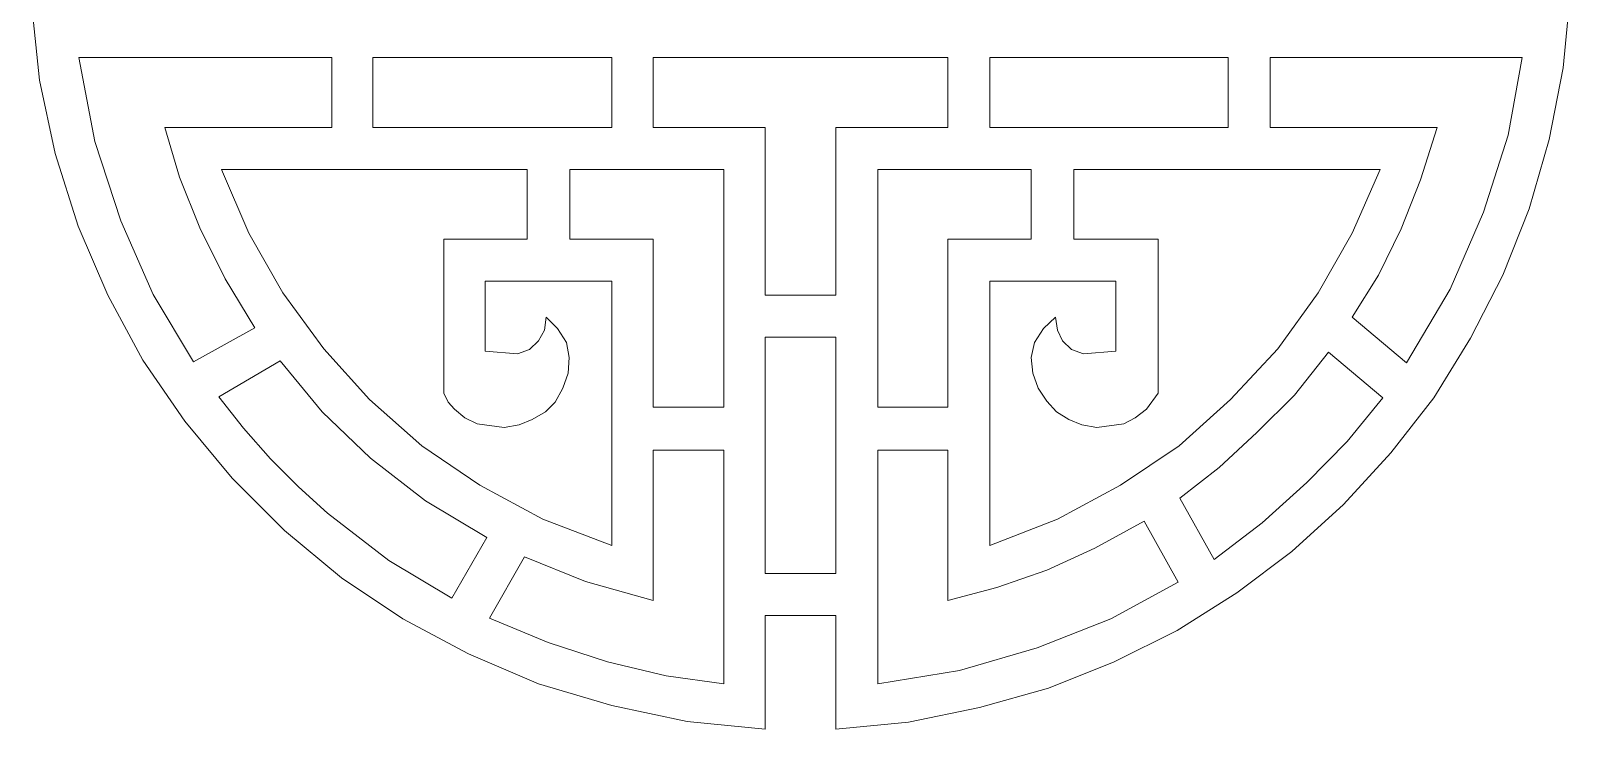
# Model space of a CAD drawing. Header units: centimetres. Extents: x -7.6 to 5.9, y -13.2 to 14.3.
# Drawn here: x -7.57 to 5.85, y 0.82 to 6.92 of the extents above; entities that cross this region are included whole.
import ezdxf

# ---------------------------------------------------------------- set-up
doc = ezdxf.new("R2010")
doc.units = ezdxf.units.CM
doc.header["$MEASUREMENT"] = 0

msp = doc.modelspace()

# ---------------------------------------------------------------- linework, layer by layer
at = {"lineweight": 9}
for points, knots in [([(-0.55022, 14.25772), (-0.55022, 14.25772), (0.12909, 14.19665), (0.12909, 14.19665), (0.12909, 14.19665), (0.12909, 14.19665), (0.79314, 14.0669), (0.79314, 14.0669), (0.79314, 14.0669), (0.79314, 14.0669), (1.42666, 13.86085), (1.42666, 13.86085), (1.42666, 13.86085), (1.42666, 13.86085), (2.03728, 13.61659), (2.03728, 13.61659), (2.03728, 13.61659), (2.03728, 13.61659), (2.60974, 13.30363), (2.60974, 13.30363), (2.60974, 13.30363), (2.60974, 13.30363), (3.14403, 12.93729), (3.14403, 12.93729), (3.14403, 12.93729), (3.14403, 12.93729), (3.64016, 12.52512), (3.64016, 12.52512), (3.64016, 12.52512), (3.64016, 12.52512), (4.09813, 12.06712), (4.09813, 12.06712), (4.09813, 12.06712), (4.09813, 12.06712), (4.51029, 11.57102), (4.51029, 11.57102), (4.51029, 11.57102), (4.51029, 11.57102), (4.87666, 11.0367), (4.87666, 11.0367), (4.87666, 11.0367), (4.87666, 11.0367), (5.18961, 10.47188), (5.18961, 10.47188), (5.18961, 10.47188), (5.18961, 10.47188), (5.44149, 9.87655), (5.44149, 9.87655), (5.44149, 9.87655), (5.44149, 9.87655), (5.63994, 9.25063), (5.63994, 9.25063), (5.63994, 9.25063), (5.63994, 9.25063), (5.77733, 8.59421), (5.77733, 8.59421), (5.77733, 8.59421), (5.77733, 8.59421), (5.84602, 7.93016), (5.84602, 7.93016), (5.84602, 7.93016), (5.84602, 7.93016), (5.85366, 7.23558), (5.85366, 7.23558), (5.85366, 7.23558), (5.85366, 7.23558), (5.7926, 6.59443), (5.7926, 6.59443), (5.7926, 6.59443), (5.7926, 6.59443), (5.67047, 5.96858), (5.67047, 5.96858), (5.67047, 5.96858), (5.67047, 5.96858), (5.49492, 5.36556), (5.49492, 5.36556), (5.49492, 5.36556), (5.49492, 5.36556), (5.26594, 4.7855), (5.26594, 4.7855), (5.26594, 4.7855), (5.26594, 4.7855), (4.98352, 4.23591), (4.98352, 4.23591), (4.98352, 4.23591), (4.98352, 4.23591), (4.66295, 3.71691), (4.66295, 3.71691), (4.66295, 3.71691), (4.66295, 3.71691), (4.28894, 3.23602), (4.28894, 3.23602), (4.28894, 3.23602), (4.28894, 3.23602), (3.87677, 2.78572), (3.87677, 2.78572), (3.87677, 2.78572), (3.87677, 2.78572), (3.42644, 2.37352), (3.42644, 2.37352), (3.42644, 2.37352), (3.42644, 2.37352), (2.94558, 2.01478), (2.94558, 2.01478), (2.94558, 2.01478), (2.94558, 2.01478), (2.42655, 1.68657), (2.42655, 1.68657), (2.42655, 1.68657), (2.42655, 1.68657), (1.87699, 1.41179), (1.87699, 1.41179), (1.87699, 1.41179), (1.87699, 1.41179), (1.30453, 1.18281), (1.30453, 1.18281), (1.30453, 1.18281), (1.30453, 1.18281), (0.70155, 1.01489), (0.70155, 1.01489), (0.70155, 1.01489), (0.70155, 1.01489), (0.08329, 0.88513), (0.08329, 0.88513), (0.08329, 0.88513), (0.08329, 0.88513), (-0.55022, 0.82407), (-0.55022, 0.82407), (-0.55022, 0.82407), (-0.55022, 0.82407), (-0.55022, 1.81633), (-0.55022, 1.81633), (-0.55022, 1.81633), (-0.55022, 1.81633), (-1.16848, 1.81633), (-1.16848, 1.81633), (-1.16848, 1.81633), (-1.16848, 1.81633), (-1.16848, 0.82407), (-1.16848, 0.82407), (-1.16848, 0.82407), (-1.16848, 0.82407), (-1.84779, 0.89277), (-1.84779, 0.89277), (-1.84779, 0.89277), (-1.84779, 0.89277), (-2.50421, 1.03015), (-2.50421, 1.03015), (-2.50421, 1.03015), (-2.50421, 1.03015), (-3.14536, 1.22097), (-3.14536, 1.22097), (-3.14536, 1.22097), (-3.14536, 1.22097), (-3.75598, 1.48048), (-3.75598, 1.48048), (-3.75598, 1.48048), (-3.75598, 1.48048), (-4.32844, 1.78579), (-4.32844, 1.78579), (-4.32844, 1.78579), (-4.32844, 1.78579), (-4.86273, 2.14453), (-4.86273, 2.14453), (-4.86273, 2.14453), (-4.86273, 2.14453), (-5.35886, 2.55671), (-5.35886, 2.55671), (-5.35886, 2.55671), (-5.35886, 2.55671), (-5.81683, 3.01467), (-5.81683, 3.01467), (-5.81683, 3.01467), (-5.81683, 3.01467), (-6.22899, 3.5108), (-6.22899, 3.5108), (-6.22899, 3.5108), (-6.22899, 3.5108), (-6.59537, 4.04509), (-6.59537, 4.04509), (-6.59537, 4.04509), (-6.59537, 4.04509), (-6.90068, 4.60995), (-6.90068, 4.60995), (-6.90068, 4.60995), (-6.90068, 4.60995), (-7.16019, 5.21294), (-7.16019, 5.21294), (-7.16019, 5.21294), (-7.16019, 5.21294), (-7.35864, 5.84645), (-7.35864, 5.84645), (-7.35864, 5.84645), (-7.35864, 5.84645), (-7.49603, 6.48758), (-7.49603, 6.48758), (-7.49603, 6.48758), (-7.49603, 6.48758), (-7.56473, 7.15926), (-7.56473, 7.15926), (-7.56473, 7.15926), (-7.56473, 7.15926), (-7.57236, 7.85384), (-7.57236, 7.85384), (-7.57236, 7.85384), (-7.57236, 7.85384), (-7.5113, 8.49502), (-7.5113, 8.49502), (-7.5113, 8.49502), (-7.5113, 8.49502), (-7.38154, 9.11324), (-7.38154, 9.11324), (-7.38154, 9.11324), (-7.38154, 9.11324), (-7.21362, 9.72389), (-7.21362, 9.72389), (-7.21362, 9.72389), (-7.21362, 9.72389), (-6.98464, 10.29632), (-6.98464, 10.29632), (-6.98464, 10.29632), (-6.98464, 10.29632), (-6.70222, 10.84591), (-6.70222, 10.84591), (-6.70222, 10.84591), (-6.70222, 10.84591), (-6.37402, 11.3649), (-6.37402, 11.3649), (-6.37402, 11.3649), (-6.37402, 11.3649), (-6.01528, 11.8458), (-6.01528, 11.8458), (-6.01528, 11.8458), (-6.01528, 11.8458), (-5.59547, 12.29613), (-5.59547, 12.29613), (-5.59547, 12.29613), (-5.59547, 12.29613), (-5.14514, 12.7083), (-5.14514, 12.7083), (-5.14514, 12.7083), (-5.14514, 12.7083), (-4.66428, 13.06701), (-4.66428, 13.06701), (-4.66428, 13.06701), (-4.66428, 13.06701), (-4.14525, 13.39521), (-4.14525, 13.39521), (-4.14525, 13.39521), (-4.14525, 13.39521), (-3.59569, 13.67766), (-3.59569, 13.67766), (-3.59569, 13.67766), (-3.59569, 13.67766), (-3.0156, 13.89898), (-3.0156, 13.89898), (-3.0156, 13.89898), (-3.0156, 13.89898), (-2.42025, 14.08216), (-2.42025, 14.08216), (-2.42025, 14.08216), (-2.42025, 14.08216), (-1.80199, 14.19665), (-1.80199, 14.19665), (-1.80199, 14.19665), (-1.80199, 14.19665), (-1.16848, 14.25772), (-1.16848, 14.25772), (-1.16848, 14.25772), (-1.16848, 14.25772), (-1.16848, 13.26549), (-1.16848, 13.26549), (-1.16848, 13.26549), (-1.16848, 13.26549), (-0.55022, 13.26549), (-0.55022, 13.26549), (-0.55022, 13.26549), (-0.55022, 13.26549), (-0.55022, 14.25772), (-0.55022, 14.25772)], [0, 0, 0, 0, 0.01408451, 0.01408451, 0.01408451, 0.01408451, 0.02816901, 0.02816901, 0.02816901, 0.02816901, 0.04225352, 0.04225352, 0.04225352, 0.04225352, 0.05633803, 0.05633803, 0.05633803, 0.05633803, 0.07042254, 0.07042254, 0.07042254, 0.07042254, 0.08450704, 0.08450704, 0.08450704, 0.08450704, 0.09859155, 0.09859155, 0.09859155, 0.09859155, 0.11267606, 0.11267606, 0.11267606, 0.11267606, 0.12676056, 0.12676056, 0.12676056, 0.12676056, 0.14084507, 0.14084507, 0.14084507, 0.14084507, 0.15492958, 0.15492958, 0.15492958, 0.15492958, 0.16901408, 0.16901408, 0.16901408, 0.16901408, 0.18309859, 0.18309859, 0.18309859, 0.18309859, 0.1971831, 0.1971831, 0.1971831, 0.1971831, 0.21126761, 0.21126761, 0.21126761, 0.21126761, 0.22535211, 0.22535211, 0.22535211, 0.22535211, 0.23943662, 0.23943662, 0.23943662, 0.23943662, 0.25352113, 0.25352113, 0.25352113, 0.25352113, 0.26760563, 0.26760563, 0.26760563, 0.26760563, 0.28169014, 0.28169014, 0.28169014, 0.28169014, 0.29577465, 0.29577465, 0.29577465, 0.29577465, 0.30985915, 0.30985915, 0.30985915, 0.30985915, 0.32394366, 0.32394366, 0.32394366, 0.32394366, 0.33802817, 0.33802817, 0.33802817, 0.33802817, 0.35211268, 0.35211268, 0.35211268, 0.35211268, 0.36619718, 0.36619718, 0.36619718, 0.36619718, 0.38028169, 0.38028169, 0.38028169, 0.38028169, 0.3943662, 0.3943662, 0.3943662, 0.3943662, 0.4084507, 0.4084507, 0.4084507, 0.4084507, 0.42253521, 0.42253521, 0.42253521, 0.42253521, 0.43661972, 0.43661972, 0.43661972, 0.43661972, 0.45070423, 0.45070423, 0.45070423, 0.45070423, 0.46478873, 0.46478873, 0.46478873, 0.46478873, 0.47887324, 0.47887324, 0.47887324, 0.47887324, 0.49295775, 0.49295775, 0.49295775, 0.49295775, 0.50704225, 0.50704225, 0.50704225, 0.50704225, 0.52112676, 0.52112676, 0.52112676, 0.52112676, 0.53521127, 0.53521127, 0.53521127, 0.53521127, 0.54929577, 0.54929577, 0.54929577, 0.54929577, 0.56338028, 0.56338028, 0.56338028, 0.56338028, 0.57746479, 0.57746479, 0.57746479, 0.57746479, 0.5915493, 0.5915493, 0.5915493, 0.5915493, 0.6056338, 0.6056338, 0.6056338, 0.6056338, 0.61971831, 0.61971831, 0.61971831, 0.61971831, 0.63380282, 0.63380282, 0.63380282, 0.63380282, 0.64788732, 0.64788732, 0.64788732, 0.64788732, 0.66197183, 0.66197183, 0.66197183, 0.66197183, 0.67605634, 0.67605634, 0.67605634, 0.67605634, 0.69014085, 0.69014085, 0.69014085, 0.69014085, 0.70422535, 0.70422535, 0.70422535, 0.70422535, 0.71830986, 0.71830986, 0.71830986, 0.71830986, 0.73239437, 0.73239437, 0.73239437, 0.73239437, 0.74647887, 0.74647887, 0.74647887, 0.74647887, 0.76056338, 0.76056338, 0.76056338, 0.76056338, 0.77464789, 0.77464789, 0.77464789, 0.77464789, 0.78873239, 0.78873239, 0.78873239, 0.78873239, 0.8028169, 0.8028169, 0.8028169, 0.8028169, 0.81690141, 0.81690141, 0.81690141, 0.81690141, 0.83098592, 0.83098592, 0.83098592, 0.83098592, 0.84507042, 0.84507042, 0.84507042, 0.84507042, 0.85915493, 0.85915493, 0.85915493, 0.85915493, 0.87323944, 0.87323944, 0.87323944, 0.87323944, 0.88732394, 0.88732394, 0.88732394, 0.88732394, 0.90140845, 0.90140845, 0.90140845, 0.90140845, 0.91549296, 0.91549296, 0.91549296, 0.91549296, 0.92957746, 0.92957746, 0.92957746, 0.92957746, 0.94366197, 0.94366197, 0.94366197, 0.94366197, 0.95774648, 0.95774648, 0.95774648, 0.95774648, 0.97183099, 0.97183099, 0.97183099, 0.97183099, 1, 1, 1, 1]), ([(-6.40455, 6.07544), (-6.40455, 6.07544), (-4.94669, 6.07544), (-4.94669, 6.07544), (-4.94669, 6.07544), (-4.94669, 6.07544), (-4.94669, 6.68602), (-4.94669, 6.68602), (-4.94669, 6.68602), (-4.94669, 6.68602), (-7.15256, 6.68602), (-7.15256, 6.68602), (-7.15256, 6.68602), (-7.15256, 6.68602), (-7.01517, 5.95331), (-7.01517, 5.95331), (-7.01517, 5.95331), (-7.01517, 5.95331), (-6.78618, 5.25873), (-6.78618, 5.25873), (-6.78618, 5.25873), (-6.78618, 5.25873), (-6.50377, 4.61758), (-6.50377, 4.61758), (-6.50377, 4.61758), (-6.50377, 4.61758), (-6.15267, 4.02983), (-6.15267, 4.02983), (-6.15267, 4.02983), (-6.15267, 4.02983), (-5.61837, 4.32751), (-5.61837, 4.32751), (-5.61837, 4.32751), (-5.61837, 4.32751), (-5.87789, 4.75497), (-5.87789, 4.75497), (-5.87789, 4.75497), (-5.87789, 4.75497), (-6.09924, 5.19767), (-6.09924, 5.19767), (-6.09924, 5.19767), (-6.09924, 5.19767), (-6.27479, 5.64034), (-6.27479, 5.64034), (-6.27479, 5.64034), (-6.27479, 5.64034), (-6.40455, 6.07544), (-6.40455, 6.07544)], [0, 0, 0, 0, 0.07692308, 0.07692308, 0.07692308, 0.07692308, 0.15384615, 0.15384615, 0.15384615, 0.15384615, 0.23076923, 0.23076923, 0.23076923, 0.23076923, 0.30769231, 0.30769231, 0.30769231, 0.30769231, 0.38461538, 0.38461538, 0.38461538, 0.38461538, 0.46153846, 0.46153846, 0.46153846, 0.46153846, 0.53846154, 0.53846154, 0.53846154, 0.53846154, 0.61538462, 0.61538462, 0.61538462, 0.61538462, 0.69230769, 0.69230769, 0.69230769, 0.69230769, 0.76923077, 0.76923077, 0.76923077, 0.76923077, 0.84615385, 0.84615385, 0.84615385, 0.84615385, 1, 1, 1, 1]), ([(-2.50421, 6.07544), (-2.50421, 6.07544), (-2.50421, 6.68602), (-2.50421, 6.68602), (-2.50421, 6.68602), (-2.50421, 6.68602), (-4.58795, 6.68602), (-4.58795, 6.68602), (-4.58795, 6.68602), (-4.58795, 6.68602), (-4.58795, 6.07544), (-4.58795, 6.07544), (-4.58795, 6.07544), (-4.58795, 6.07544), (-2.50421, 6.07544), (-2.50421, 6.07544)], [0, 0, 0, 0, 0.2, 0.2, 0.2, 0.2, 0.4, 0.4, 0.4, 0.4, 0.6, 0.6, 0.6, 0.6, 1, 1, 1, 1]), ([(-1.16848, 4.60995), (-1.16848, 4.60995), (-0.55022, 4.60995), (-0.55022, 4.60995), (-0.55022, 4.60995), (-0.55022, 4.60995), (-0.55022, 6.07544), (-0.55022, 6.07544), (-0.55022, 6.07544), (-0.55022, 6.07544), (0.42677, 6.07544), (0.42677, 6.07544), (0.42677, 6.07544), (0.42677, 6.07544), (0.42677, 6.68602), (0.42677, 6.68602), (0.42677, 6.68602), (0.42677, 6.68602), (-2.14547, 6.68602), (-2.14547, 6.68602), (-2.14547, 6.68602), (-2.14547, 6.68602), (-2.14547, 6.07544), (-2.14547, 6.07544), (-2.14547, 6.07544), (-2.14547, 6.07544), (-1.16848, 6.07544), (-1.16848, 6.07544), (-1.16848, 6.07544), (-1.16848, 6.07544), (-1.16848, 4.60995), (-1.16848, 4.60995)], [0, 0, 0, 0, 0.11111111, 0.11111111, 0.11111111, 0.11111111, 0.22222222, 0.22222222, 0.22222222, 0.22222222, 0.33333333, 0.33333333, 0.33333333, 0.33333333, 0.44444444, 0.44444444, 0.44444444, 0.44444444, 0.55555556, 0.55555556, 0.55555556, 0.55555556, 0.66666667, 0.66666667, 0.66666667, 0.66666667, 0.77777778, 0.77777778, 0.77777778, 0.77777778, 1, 1, 1, 1]), ([(0.79314, 6.68602), (0.79314, 6.68602), (0.79314, 6.07544), (0.79314, 6.07544), (0.79314, 6.07544), (0.79314, 6.07544), (2.86925, 6.07544), (2.86925, 6.07544), (2.86925, 6.07544), (2.86925, 6.07544), (2.86925, 6.68602), (2.86925, 6.68602), (2.86925, 6.68602), (2.86925, 6.68602), (0.79314, 6.68602), (0.79314, 6.68602)], [0, 0, 0, 0, 0.2, 0.2, 0.2, 0.2, 0.4, 0.4, 0.4, 0.4, 0.6, 0.6, 0.6, 0.6, 1, 1, 1, 1]), ([(4.69348, 6.07544), (4.69348, 6.07544), (4.54846, 5.61747), (4.54846, 5.61747), (4.54846, 5.61747), (4.54846, 5.61747), (4.38053, 5.19001), (4.38053, 5.19001), (4.38053, 5.19001), (4.38053, 5.19001), (4.18208, 4.7855), (4.18208, 4.7855), (4.18208, 4.7855), (4.18208, 4.7855), (3.9531, 4.4191), (3.9531, 4.4191), (3.9531, 4.4191), (3.9531, 4.4191), (4.42633, 4.0222), (4.42633, 4.0222), (4.42633, 4.0222), (4.42633, 4.0222), (4.80797, 4.66338), (4.80797, 4.66338), (4.80797, 4.66338), (4.80797, 4.66338), (5.09801, 5.33503), (5.09801, 5.33503), (5.09801, 5.33503), (5.09801, 5.33503), (5.31173, 6.00671), (5.31173, 6.00671), (5.31173, 6.00671), (5.31173, 6.00671), (5.43386, 6.68602), (5.43386, 6.68602), (5.43386, 6.68602), (5.43386, 6.68602), (3.23562, 6.68602), (3.23562, 6.68602), (3.23562, 6.68602), (3.23562, 6.68602), (3.23562, 6.07544), (3.23562, 6.07544), (3.23562, 6.07544), (3.23562, 6.07544), (4.69348, 6.07544), (4.69348, 6.07544)], [0, 0, 0, 0, 0.07692308, 0.07692308, 0.07692308, 0.07692308, 0.15384615, 0.15384615, 0.15384615, 0.15384615, 0.23076923, 0.23076923, 0.23076923, 0.23076923, 0.30769231, 0.30769231, 0.30769231, 0.30769231, 0.38461538, 0.38461538, 0.38461538, 0.38461538, 0.46153846, 0.46153846, 0.46153846, 0.46153846, 0.53846154, 0.53846154, 0.53846154, 0.53846154, 0.61538462, 0.61538462, 0.61538462, 0.61538462, 0.69230769, 0.69230769, 0.69230769, 0.69230769, 0.76923077, 0.76923077, 0.76923077, 0.76923077, 0.84615385, 0.84615385, 0.84615385, 0.84615385, 1, 1, 1, 1]), ([(-5.90842, 5.70907), (-5.90842, 5.70907), (-3.24459, 5.70907), (-3.24459, 5.70907), (-3.24459, 5.70907), (-3.24459, 5.70907), (-3.24459, 5.09841), (-3.24459, 5.09841), (-3.24459, 5.09841), (-3.24459, 5.09841), (-3.9697, 5.09841), (-3.9697, 5.09841), (-3.9697, 5.09841), (-3.9697, 5.09841), (-3.9697, 3.75508), (-3.9697, 3.75508), (-3.9697, 3.75508), (-3.9697, 3.75508), (-3.93153, 3.67875), (-3.93153, 3.67875), (-3.93153, 3.67875), (-3.93153, 3.67875), (-3.8781, 3.61769), (-3.8781, 3.61769), (-3.8781, 3.61769), (-3.8781, 3.61769), (-3.78651, 3.54133), (-3.78651, 3.54133), (-3.78651, 3.54133), (-3.78651, 3.54133), (-3.67965, 3.4879), (-3.67965, 3.4879), (-3.67965, 3.4879), (-3.67965, 3.4879), (-3.44304, 3.45737), (-3.44304, 3.45737), (-3.44304, 3.45737), (-3.44304, 3.45737), (-3.31328, 3.48027), (-3.31328, 3.48027), (-3.31328, 3.48027), (-3.31328, 3.48027), (-3.19879, 3.52607), (-3.19879, 3.52607), (-3.19879, 3.52607), (-3.19879, 3.52607), (-3.0843, 3.59476), (-3.0843, 3.59476), (-3.0843, 3.59476), (-3.0843, 3.59476), (-3.00034, 3.67875), (-3.00034, 3.67875), (-3.00034, 3.67875), (-3.00034, 3.67875), (-2.93164, 3.80087), (-2.93164, 3.80087), (-2.93164, 3.80087), (-2.93164, 3.80087), (-2.88585, 3.9306), (-2.88585, 3.9306), (-2.88585, 3.9306), (-2.88585, 3.9306), (-2.87822, 4.06799), (-2.87822, 4.06799), (-2.87822, 4.06799), (-2.87822, 4.06799), (-2.90111, 4.19775), (-2.90111, 4.19775), (-2.90111, 4.19775), (-2.90111, 4.19775), (-2.97744, 4.31987), (-2.97744, 4.31987), (-2.97744, 4.31987), (-2.97744, 4.31987), (-3.07666, 4.4191), (-3.07666, 4.4191), (-3.07666, 4.4191), (-3.07666, 4.4191), (-3.09193, 4.3046), (-3.09193, 4.3046), (-3.09193, 4.3046), (-3.09193, 4.3046), (-3.14536, 4.21301), (-3.14536, 4.21301), (-3.14536, 4.21301), (-3.14536, 4.21301), (-3.22169, 4.13669), (-3.22169, 4.13669), (-3.22169, 4.13669), (-3.22169, 4.13669), (-3.32855, 4.09852), (-3.32855, 4.09852), (-3.32855, 4.09852), (-3.32855, 4.09852), (-3.61096, 4.12142), (-3.61096, 4.12142), (-3.61096, 4.12142), (-3.61096, 4.12142), (-3.61096, 4.73207), (-3.61096, 4.73207), (-3.61096, 4.73207), (-3.61096, 4.73207), (-2.50421, 4.73207), (-2.50421, 4.73207), (-2.50421, 4.73207), (-2.50421, 4.73207), (-2.50421, 2.42695), (-2.50421, 2.42695), (-2.50421, 2.42695), (-2.50421, 2.42695), (-3.1072, 2.65596), (-3.1072, 2.65596), (-3.1072, 2.65596), (-3.1072, 2.65596), (-3.65675, 2.95361), (-3.65675, 2.95361), (-3.65675, 2.95361), (-3.65675, 2.95361), (-4.16052, 3.29708), (-4.16052, 3.29708), (-4.16052, 3.29708), (-4.16052, 3.29708), (-4.61848, 3.70165), (-4.61848, 3.70165), (-4.61848, 3.70165), (-4.61848, 3.70165), (-5.01539, 4.14432), (-5.01539, 4.14432), (-5.01539, 4.14432), (-5.01539, 4.14432), (-5.37412, 4.63284), (-5.37412, 4.63284), (-5.37412, 4.63284), (-5.37412, 4.63284), (-5.6718, 5.15187), (-5.6718, 5.15187), (-5.6718, 5.15187), (-5.6718, 5.15187), (-5.90842, 5.70907), (-5.90842, 5.70907)], [0, 0, 0, 0, 0.02777778, 0.02777778, 0.02777778, 0.02777778, 0.05555556, 0.05555556, 0.05555556, 0.05555556, 0.08333333, 0.08333333, 0.08333333, 0.08333333, 0.11111111, 0.11111111, 0.11111111, 0.11111111, 0.13888889, 0.13888889, 0.13888889, 0.13888889, 0.16666667, 0.16666667, 0.16666667, 0.16666667, 0.19444444, 0.19444444, 0.19444444, 0.19444444, 0.22222222, 0.22222222, 0.22222222, 0.22222222, 0.25, 0.25, 0.25, 0.25, 0.27777778, 0.27777778, 0.27777778, 0.27777778, 0.30555556, 0.30555556, 0.30555556, 0.30555556, 0.33333333, 0.33333333, 0.33333333, 0.33333333, 0.36111111, 0.36111111, 0.36111111, 0.36111111, 0.38888889, 0.38888889, 0.38888889, 0.38888889, 0.41666667, 0.41666667, 0.41666667, 0.41666667, 0.44444444, 0.44444444, 0.44444444, 0.44444444, 0.47222222, 0.47222222, 0.47222222, 0.47222222, 0.5, 0.5, 0.5, 0.5, 0.52777778, 0.52777778, 0.52777778, 0.52777778, 0.55555556, 0.55555556, 0.55555556, 0.55555556, 0.58333333, 0.58333333, 0.58333333, 0.58333333, 0.61111111, 0.61111111, 0.61111111, 0.61111111, 0.63888889, 0.63888889, 0.63888889, 0.63888889, 0.66666667, 0.66666667, 0.66666667, 0.66666667, 0.69444444, 0.69444444, 0.69444444, 0.69444444, 0.72222222, 0.72222222, 0.72222222, 0.72222222, 0.75, 0.75, 0.75, 0.75, 0.77777778, 0.77777778, 0.77777778, 0.77777778, 0.80555556, 0.80555556, 0.80555556, 0.80555556, 0.83333333, 0.83333333, 0.83333333, 0.83333333, 0.86111111, 0.86111111, 0.86111111, 0.86111111, 0.88888889, 0.88888889, 0.88888889, 0.88888889, 0.91666667, 0.91666667, 0.91666667, 0.91666667, 0.94444444, 0.94444444, 0.94444444, 0.94444444, 1, 1, 1, 1]), ([(-2.14547, 3.63295), (-2.14547, 3.63295), (-1.52722, 3.63295), (-1.52722, 3.63295), (-1.52722, 3.63295), (-1.52722, 3.63295), (-1.52722, 5.70907), (-1.52722, 5.70907), (-1.52722, 5.70907), (-1.52722, 5.70907), (-2.87058, 5.70907), (-2.87058, 5.70907), (-2.87058, 5.70907), (-2.87058, 5.70907), (-2.87058, 5.09841), (-2.87058, 5.09841), (-2.87058, 5.09841), (-2.87058, 5.09841), (-2.14547, 5.09841), (-2.14547, 5.09841), (-2.14547, 5.09841), (-2.14547, 5.09841), (-2.14547, 3.63295), (-2.14547, 3.63295)], [0, 0, 0, 0, 0.14285714, 0.14285714, 0.14285714, 0.14285714, 0.28571429, 0.28571429, 0.28571429, 0.28571429, 0.42857143, 0.42857143, 0.42857143, 0.42857143, 0.57142857, 0.57142857, 0.57142857, 0.57142857, 0.71428571, 0.71428571, 0.71428571, 0.71428571, 1, 1, 1, 1]), ([(-0.18385, 3.63295), (-0.18385, 3.63295), (0.42677, 3.63295), (0.42677, 3.63295), (0.42677, 3.63295), (0.42677, 3.63295), (0.42677, 5.09841), (0.42677, 5.09841), (0.42677, 5.09841), (0.42677, 5.09841), (1.15188, 5.09841), (1.15188, 5.09841), (1.15188, 5.09841), (1.15188, 5.09841), (1.15188, 5.70907), (1.15188, 5.70907), (1.15188, 5.70907), (1.15188, 5.70907), (-0.18385, 5.70907), (-0.18385, 5.70907), (-0.18385, 5.70907), (-0.18385, 5.70907), (-0.18385, 3.63295), (-0.18385, 3.63295)], [0, 0, 0, 0, 0.14285714, 0.14285714, 0.14285714, 0.14285714, 0.28571429, 0.28571429, 0.28571429, 0.28571429, 0.42857143, 0.42857143, 0.42857143, 0.42857143, 0.57142857, 0.57142857, 0.57142857, 0.57142857, 0.71428571, 0.71428571, 0.71428571, 0.71428571, 1, 1, 1, 1]), ([(0.79314, 2.42695), (0.79314, 2.42695), (1.38086, 2.65596), (1.38086, 2.65596), (1.38086, 2.65596), (1.38086, 2.65596), (1.93042, 2.95361), (1.93042, 2.95361), (1.93042, 2.95361), (1.93042, 2.95361), (2.44182, 3.29708), (2.44182, 3.29708), (2.44182, 3.29708), (2.44182, 3.29708), (2.89215, 3.70165), (2.89215, 3.70165), (2.89215, 3.70165), (2.89215, 3.70165), (3.30432, 4.14432), (3.30432, 4.14432), (3.30432, 4.14432), (3.30432, 4.14432), (3.65543, 4.63284), (3.65543, 4.63284), (3.65543, 4.63284), (3.65543, 4.63284), (3.9531, 5.15187), (3.9531, 5.15187), (3.9531, 5.15187), (3.9531, 5.15187), (4.19735, 5.70907), (4.19735, 5.70907), (4.19735, 5.70907), (4.19735, 5.70907), (1.52589, 5.70907), (1.52589, 5.70907), (1.52589, 5.70907), (1.52589, 5.70907), (1.52589, 5.09841), (1.52589, 5.09841), (1.52589, 5.09841), (1.52589, 5.09841), (2.25863, 5.09841), (2.25863, 5.09841), (2.25863, 5.09841), (2.25863, 5.09841), (2.25863, 3.75508), (2.25863, 3.75508), (2.25863, 3.75508), (2.25863, 3.75508), (2.1594, 3.61769), (2.1594, 3.61769), (2.1594, 3.61769), (2.1594, 3.61769), (2.06018, 3.54133), (2.06018, 3.54133), (2.06018, 3.54133), (2.06018, 3.54133), (1.96095, 3.4879), (1.96095, 3.4879), (1.96095, 3.4879), (1.96095, 3.4879), (1.72434, 3.45737), (1.72434, 3.45737), (1.72434, 3.45737), (1.72434, 3.45737), (1.59458, 3.48027), (1.59458, 3.48027), (1.59458, 3.48027), (1.59458, 3.48027), (1.48009, 3.52607), (1.48009, 3.52607), (1.48009, 3.52607), (1.48009, 3.52607), (1.37323, 3.59476), (1.37323, 3.59476), (1.37323, 3.59476), (1.37323, 3.59476), (1.28927, 3.68639), (1.28927, 3.68639), (1.28927, 3.68639), (1.28927, 3.68639), (1.21295, 3.80087), (1.21295, 3.80087), (1.21295, 3.80087), (1.21295, 3.80087), (1.16715, 3.9306), (1.16715, 3.9306), (1.16715, 3.9306), (1.16715, 3.9306), (1.15188, 4.06799), (1.15188, 4.06799), (1.15188, 4.06799), (1.15188, 4.06799), (1.18241, 4.19775), (1.18241, 4.19775), (1.18241, 4.19775), (1.18241, 4.19775), (1.25874, 4.31987), (1.25874, 4.31987), (1.25874, 4.31987), (1.25874, 4.31987), (1.3656, 4.4191), (1.3656, 4.4191), (1.3656, 4.4191), (1.3656, 4.4191), (1.38086, 4.3046), (1.38086, 4.3046), (1.38086, 4.3046), (1.38086, 4.3046), (1.42666, 4.21301), (1.42666, 4.21301), (1.42666, 4.21301), (1.42666, 4.21301), (1.50299, 4.13669), (1.50299, 4.13669), (1.50299, 4.13669), (1.50299, 4.13669), (1.60984, 4.09852), (1.60984, 4.09852), (1.60984, 4.09852), (1.60984, 4.09852), (1.89226, 4.12142), (1.89226, 4.12142), (1.89226, 4.12142), (1.89226, 4.12142), (1.89226, 4.73207), (1.89226, 4.73207), (1.89226, 4.73207), (1.89226, 4.73207), (0.79314, 4.73207), (0.79314, 4.73207), (0.79314, 4.73207), (0.79314, 4.73207), (0.79314, 2.42695), (0.79314, 2.42695)], [0, 0, 0, 0, 0.02857143, 0.02857143, 0.02857143, 0.02857143, 0.05714286, 0.05714286, 0.05714286, 0.05714286, 0.08571429, 0.08571429, 0.08571429, 0.08571429, 0.11428571, 0.11428571, 0.11428571, 0.11428571, 0.14285714, 0.14285714, 0.14285714, 0.14285714, 0.17142857, 0.17142857, 0.17142857, 0.17142857, 0.2, 0.2, 0.2, 0.2, 0.22857143, 0.22857143, 0.22857143, 0.22857143, 0.25714286, 0.25714286, 0.25714286, 0.25714286, 0.28571429, 0.28571429, 0.28571429, 0.28571429, 0.31428571, 0.31428571, 0.31428571, 0.31428571, 0.34285714, 0.34285714, 0.34285714, 0.34285714, 0.37142857, 0.37142857, 0.37142857, 0.37142857, 0.4, 0.4, 0.4, 0.4, 0.42857143, 0.42857143, 0.42857143, 0.42857143, 0.45714286, 0.45714286, 0.45714286, 0.45714286, 0.48571429, 0.48571429, 0.48571429, 0.48571429, 0.51428571, 0.51428571, 0.51428571, 0.51428571, 0.54285714, 0.54285714, 0.54285714, 0.54285714, 0.57142857, 0.57142857, 0.57142857, 0.57142857, 0.6, 0.6, 0.6, 0.6, 0.62857143, 0.62857143, 0.62857143, 0.62857143, 0.65714286, 0.65714286, 0.65714286, 0.65714286, 0.68571429, 0.68571429, 0.68571429, 0.68571429, 0.71428571, 0.71428571, 0.71428571, 0.71428571, 0.74285714, 0.74285714, 0.74285714, 0.74285714, 0.77142857, 0.77142857, 0.77142857, 0.77142857, 0.8, 0.8, 0.8, 0.8, 0.82857143, 0.82857143, 0.82857143, 0.82857143, 0.85714286, 0.85714286, 0.85714286, 0.85714286, 0.88571429, 0.88571429, 0.88571429, 0.88571429, 0.91428571, 0.91428571, 0.91428571, 0.91428571, 0.94285714, 0.94285714, 0.94285714, 0.94285714, 1, 1, 1, 1]), ([(-0.55022, 4.24354), (-0.55022, 4.24354), (-1.16848, 4.24354), (-1.16848, 4.24354), (-1.16848, 4.24354), (-1.16848, 4.24354), (-1.16848, 2.1827), (-1.16848, 2.1827), (-1.16848, 2.1827), (-1.16848, 2.1827), (-0.55022, 2.1827), (-0.55022, 2.1827), (-0.55022, 2.1827), (-0.55022, 2.1827), (-0.55022, 4.24354), (-0.55022, 4.24354)], [0, 0, 0, 0, 0.2, 0.2, 0.2, 0.2, 0.4, 0.4, 0.4, 0.4, 0.6, 0.6, 0.6, 0.6, 1, 1, 1, 1]), ([(-5.39702, 4.03746), (-5.39702, 4.03746), (-5.93132, 3.72455), (-5.93132, 3.72455), (-5.93132, 3.72455), (-5.93132, 3.72455), (-5.39702, 4.03746), (-5.39702, 4.03746)], [0, 0, 0, 0, 0.33333333, 0.33333333, 0.33333333, 0.33333333, 1, 1, 1, 1]), ([(-5.93132, 3.72455), (-5.93132, 3.72455), (-5.7176, 3.44974), (-5.7176, 3.44974), (-5.7176, 3.44974), (-5.7176, 3.44974), (-5.48098, 3.18259), (-5.48098, 3.18259), (-5.48098, 3.18259), (-5.48098, 3.18259), (-5.23674, 2.93834), (-5.23674, 2.93834), (-5.23674, 2.93834), (-5.23674, 2.93834), (-4.98485, 2.70939), (-4.98485, 2.70939), (-4.98485, 2.70939), (-4.98485, 2.70939), (-4.45056, 2.29719), (-4.45056, 2.29719), (-4.45056, 2.29719), (-4.45056, 2.29719), (-3.901, 1.96898), (-3.901, 1.96898), (-3.901, 1.96898), (-3.901, 1.96898), (-3.59569, 2.49564), (-3.59569, 2.49564), (-3.59569, 2.49564), (-3.59569, 2.49564), (-4.12999, 2.81625), (-4.12999, 2.81625), (-4.12999, 2.81625), (-4.12999, 2.81625), (-4.61085, 3.19022), (-4.61085, 3.19022), (-4.61085, 3.19022), (-4.61085, 3.19022), (-5.03065, 3.59476), (-5.03065, 3.59476), (-5.03065, 3.59476), (-5.03065, 3.59476), (-5.39702, 4.03746), (-5.39702, 4.03746), (-5.39702, 4.03746), (-5.39702, 4.03746), (-5.93132, 3.72455), (-5.93132, 3.72455)], [0, 0, 0, 0, 0.07692308, 0.07692308, 0.07692308, 0.07692308, 0.15384615, 0.15384615, 0.15384615, 0.15384615, 0.23076923, 0.23076923, 0.23076923, 0.23076923, 0.30769231, 0.30769231, 0.30769231, 0.30769231, 0.38461538, 0.38461538, 0.38461538, 0.38461538, 0.46153846, 0.46153846, 0.46153846, 0.46153846, 0.53846154, 0.53846154, 0.53846154, 0.53846154, 0.61538462, 0.61538462, 0.61538462, 0.61538462, 0.69230769, 0.69230769, 0.69230769, 0.69230769, 0.76923077, 0.76923077, 0.76923077, 0.76923077, 0.84615385, 0.84615385, 0.84615385, 0.84615385, 1, 1, 1, 1]), ([(2.74713, 2.30482), (2.74713, 2.30482), (3.16693, 2.6254), (3.16693, 2.6254), (3.16693, 2.6254), (3.16693, 2.6254), (3.5562, 2.97651), (3.5562, 2.97651), (3.5562, 2.97651), (3.5562, 2.97651), (3.90731, 3.33524), (3.90731, 3.33524), (3.90731, 3.33524), (3.90731, 3.33524), (4.22025, 3.71691), (4.22025, 3.71691), (4.22025, 3.71691), (4.22025, 3.71691), (3.74702, 4.11379), (3.74702, 4.11379), (3.74702, 4.11379), (3.74702, 4.11379), (3.44934, 3.73981), (3.44934, 3.73981), (3.44934, 3.73981), (3.44934, 3.73981), (3.12113, 3.41158), (3.12113, 3.41158), (3.12113, 3.41158), (3.12113, 3.41158), (2.79292, 3.10627), (2.79292, 3.10627), (2.79292, 3.10627), (2.79292, 3.10627), (2.44945, 2.83915), (2.44945, 2.83915), (2.44945, 2.83915), (2.44945, 2.83915), (2.74713, 2.30482), (2.74713, 2.30482)], [0, 0, 0, 0, 0.09090909, 0.09090909, 0.09090909, 0.09090909, 0.18181818, 0.18181818, 0.18181818, 0.18181818, 0.27272727, 0.27272727, 0.27272727, 0.27272727, 0.36363636, 0.36363636, 0.36363636, 0.36363636, 0.45454545, 0.45454545, 0.45454545, 0.45454545, 0.54545455, 0.54545455, 0.54545455, 0.54545455, 0.63636364, 0.63636364, 0.63636364, 0.63636364, 0.72727273, 0.72727273, 0.72727273, 0.72727273, 0.81818182, 0.81818182, 0.81818182, 0.81818182, 1, 1, 1, 1]), ([(-3.26748, 2.32772), (-3.26748, 2.32772), (-3.57279, 1.79343), (-3.57279, 1.79343), (-3.57279, 1.79343), (-3.57279, 1.79343), (-3.0614, 1.57971), (-3.0614, 1.57971), (-3.0614, 1.57971), (-3.0614, 1.57971), (-2.54237, 1.41179), (-2.54237, 1.41179), (-2.54237, 1.41179), (-2.54237, 1.41179), (-2.03098, 1.28967), (-2.03098, 1.28967), (-2.03098, 1.28967), (-2.03098, 1.28967), (-1.52722, 1.22097), (-1.52722, 1.22097), (-1.52722, 1.22097), (-1.52722, 1.22097), (-1.52722, 3.25892), (-1.52722, 3.25892), (-1.52722, 3.25892), (-1.52722, 3.25892), (-2.14547, 3.25892), (-2.14547, 3.25892), (-2.14547, 3.25892), (-2.14547, 3.25892), (-2.14547, 1.94609), (-2.14547, 1.94609), (-2.14547, 1.94609), (-2.14547, 1.94609), (-2.73319, 2.11401), (-2.73319, 2.11401), (-2.73319, 2.11401), (-2.73319, 2.11401), (-3.26748, 2.32772), (-3.26748, 2.32772)], [0, 0, 0, 0, 0.09090909, 0.09090909, 0.09090909, 0.09090909, 0.18181818, 0.18181818, 0.18181818, 0.18181818, 0.27272727, 0.27272727, 0.27272727, 0.27272727, 0.36363636, 0.36363636, 0.36363636, 0.36363636, 0.45454545, 0.45454545, 0.45454545, 0.45454545, 0.54545455, 0.54545455, 0.54545455, 0.54545455, 0.63636364, 0.63636364, 0.63636364, 0.63636364, 0.72727273, 0.72727273, 0.72727273, 0.72727273, 0.81818182, 0.81818182, 0.81818182, 0.81818182, 1, 1, 1, 1]), ([(-0.18385, 1.22097), (-0.18385, 1.22097), (-0.18385, 3.25892), (-0.18385, 3.25892), (-0.18385, 3.25892), (-0.18385, 3.25892), (0.42677, 3.25892), (0.42677, 3.25892), (0.42677, 3.25892), (0.42677, 3.25892), (0.42677, 1.94609), (0.42677, 1.94609), (0.42677, 1.94609), (0.42677, 1.94609), (0.8542, 2.06058), (0.8542, 2.06058), (0.8542, 2.06058), (0.8542, 2.06058), (1.28927, 2.21323), (1.28927, 2.21323), (1.28927, 2.21323), (1.28927, 2.21323), (1.70907, 2.40405), (1.70907, 2.40405), (1.70907, 2.40405), (1.70907, 2.40405), (2.13651, 2.6407), (2.13651, 2.6407), (2.13651, 2.6407), (2.13651, 2.6407), (2.43419, 2.10637), (2.43419, 2.10637), (2.43419, 2.10637), (2.43419, 2.10637), (1.84646, 1.78579), (1.84646, 1.78579), (1.84646, 1.78579), (1.84646, 1.78579), (1.20531, 1.53391), (1.20531, 1.53391), (1.20531, 1.53391), (1.20531, 1.53391), (0.52599, 1.33546), (0.52599, 1.33546), (0.52599, 1.33546), (0.52599, 1.33546), (-0.18385, 1.22097), (-0.18385, 1.22097)], [0, 0, 0, 0, 0.07692308, 0.07692308, 0.07692308, 0.07692308, 0.15384615, 0.15384615, 0.15384615, 0.15384615, 0.23076923, 0.23076923, 0.23076923, 0.23076923, 0.30769231, 0.30769231, 0.30769231, 0.30769231, 0.38461538, 0.38461538, 0.38461538, 0.38461538, 0.46153846, 0.46153846, 0.46153846, 0.46153846, 0.53846154, 0.53846154, 0.53846154, 0.53846154, 0.61538462, 0.61538462, 0.61538462, 0.61538462, 0.69230769, 0.69230769, 0.69230769, 0.69230769, 0.76923077, 0.76923077, 0.76923077, 0.76923077, 0.84615385, 0.84615385, 0.84615385, 0.84615385, 1, 1, 1, 1]), ([(2.44945, 2.83915), (2.44945, 2.83915), (2.74713, 2.30482), (2.74713, 2.30482), (2.74713, 2.30482), (2.74713, 2.30482), (2.44945, 2.83915), (2.44945, 2.83915)], [0, 0, 0, 0, 0.33333333, 0.33333333, 0.33333333, 0.33333333, 1, 1, 1, 1])]:
    msp.add_open_spline(points, degree=3, knots=knots, dxfattribs=at)

doc.saveas('drawing.dxf')
